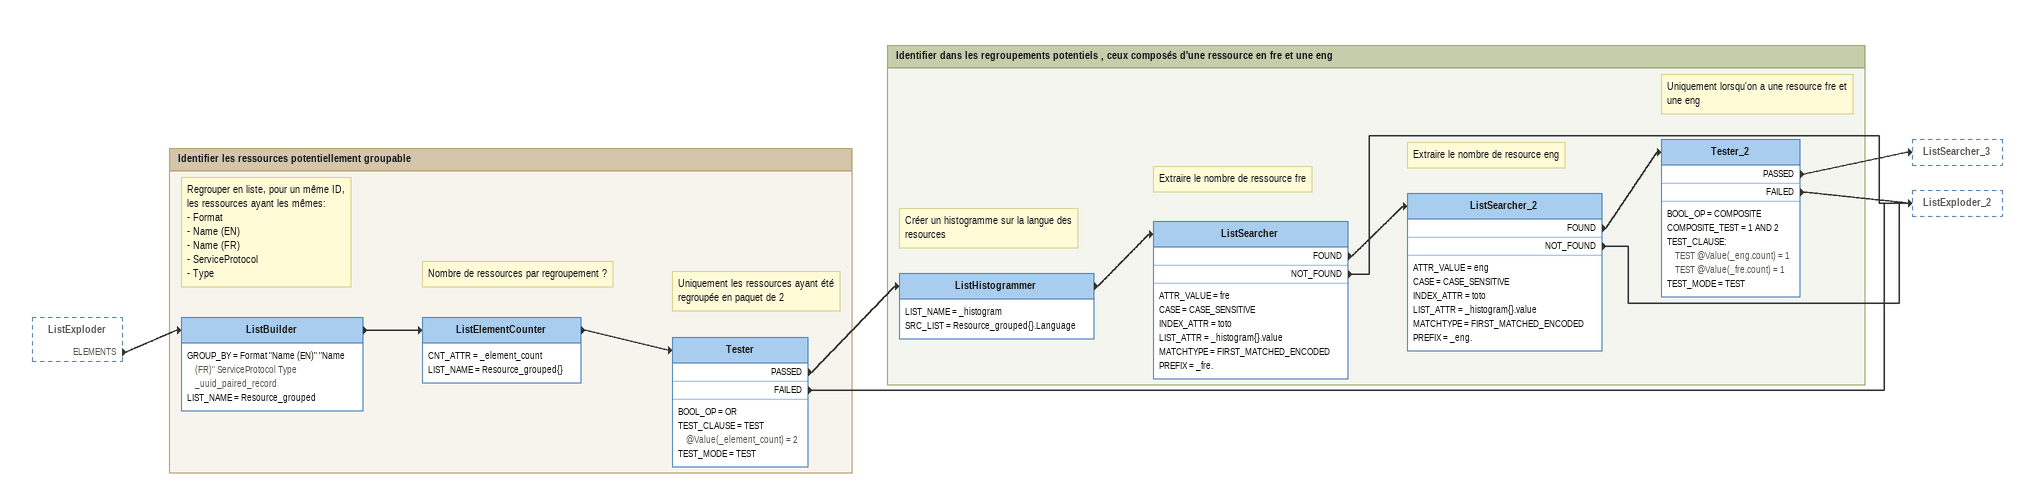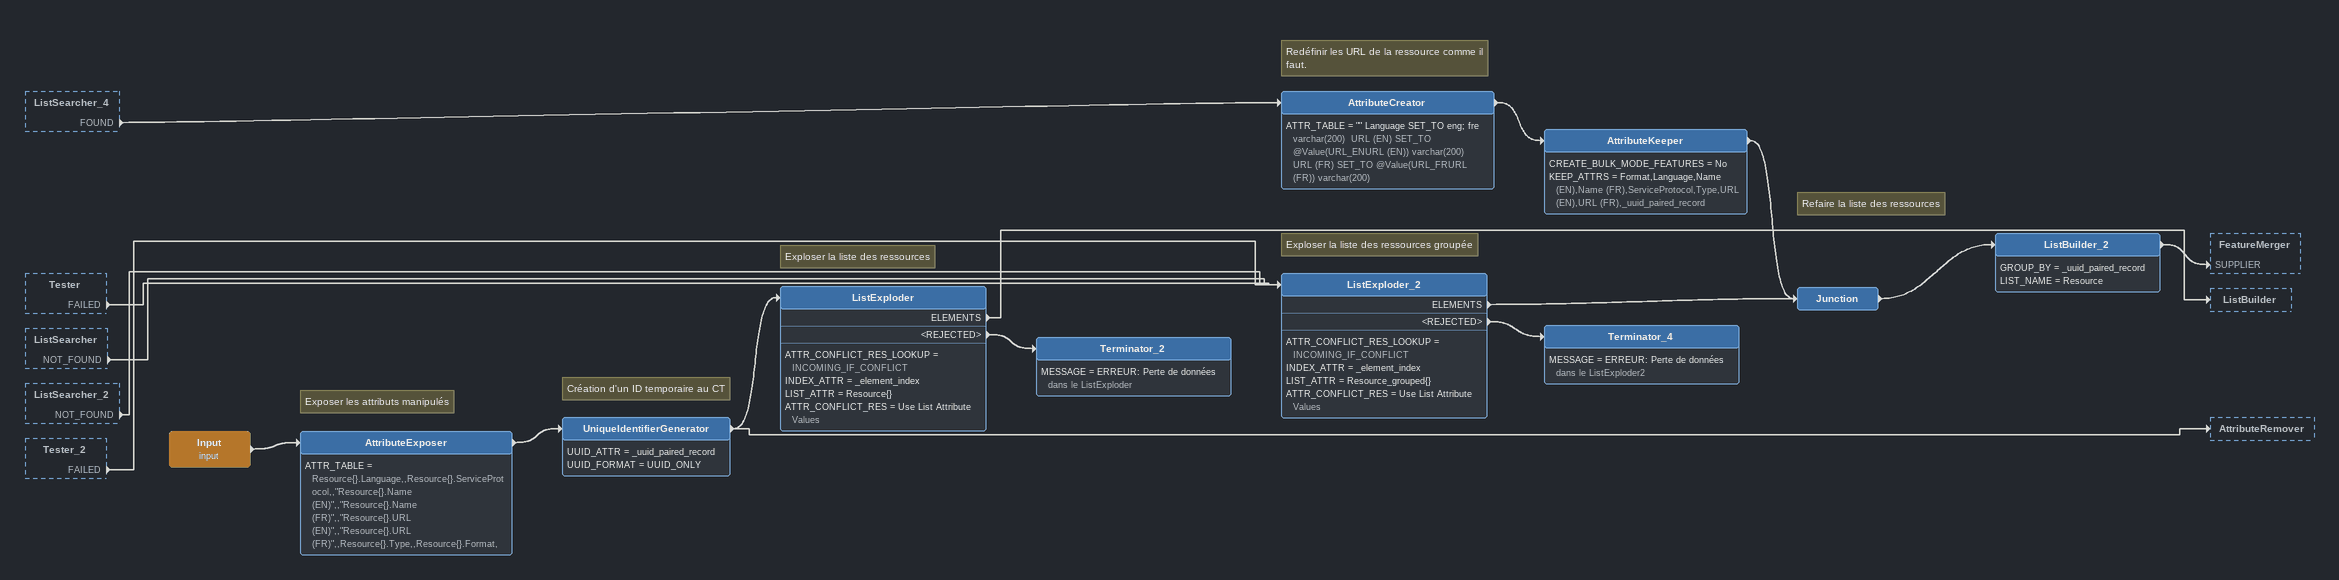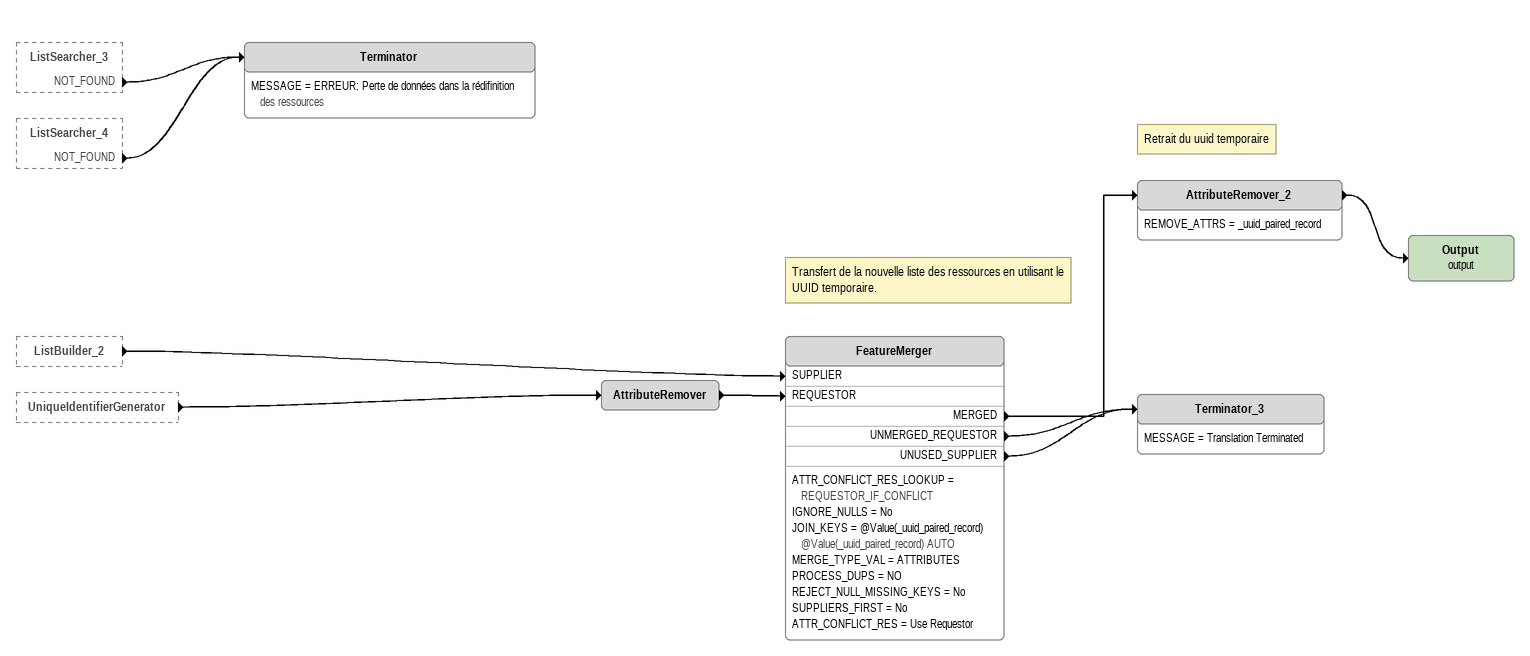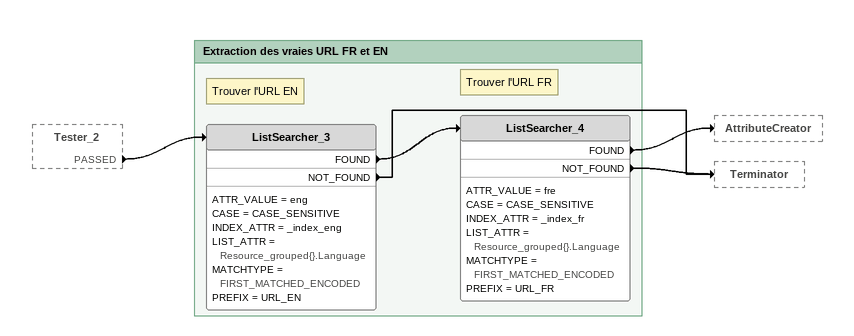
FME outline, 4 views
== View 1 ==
ListExploder [outside]
    ELEMENTS -> ListBuilder

Bookmark: Identifier les ressources potentiellement groupable
Note: Regrouper en liste, pour un même ID, / les ressources ayant les mêmes: / - Format / - Name (EN) / - Name (FR) / - ServiceProtocol / - Type
ListBuilder
    GROUP_BY = Format "Name (EN)" "Name (FR)" ServiceProtocol Type _uuid_paired_record
    LIST_NAME = Resource_grouped
    -> ListElementCounter
Note: Nombre de ressources par regroupement ?
ListElementCounter
    CNT_ATTR = _element_count
    LIST_NAME = Resource_grouped{}
    -> Tester
Note: Uniquement les ressources ayant été regroupée en paquet de 2
Tester
    BOOL_OP = OR
    TEST_CLAUSE = TEST @Value(_element_count) = 2
    TEST_MODE = TEST
    PASSED -> ListHistogrammer
    FAILED -> ListExploder_2

Bookmark: Identifier dans les regroupements potentiels , ceux composés d'une ressource en fre et une eng
Note: Créer un histogramme sur la langue des resources
ListHistogrammer
    LIST_NAME = _histogram
    SRC_LIST = Resource_grouped{}.Language
    -> ListSearcher
Note: Extraire le nombre de ressource fre
ListSearcher
    ATTR_VALUE = fre
    CASE = CASE_SENSITIVE
    INDEX_ATTR = toto
    LIST_ATTR = _histogram{}.value
    MATCHTYPE = FIRST_MATCHED_ENCODED
    PREFIX = _fre.
    FOUND -> ListSearcher_2
    NOT_FOUND -> ListExploder_2
Note: Extraire le nombre de resource eng
ListSearcher_2
    ATTR_VALUE = eng
    CASE = CASE_SENSITIVE
    INDEX_ATTR = toto
    LIST_ATTR = _histogram{}.value
    MATCHTYPE = FIRST_MATCHED_ENCODED
    PREFIX = _eng.
    FOUND -> Tester_2
    NOT_FOUND -> ListExploder_2
Note: Uniquement lorsqu'on a une resource fre et une eng
Tester_2
    BOOL_OP = COMPOSITE
    COMPOSITE_TEST = 1 AND 2
    TEST_CLAUSE:
      TEST @Value(_eng.count) = 1
      TEST @Value(_fre.count) = 1
    TEST_MODE = TEST
    PASSED -> ListSearcher_3
    FAILED -> ListExploder_2

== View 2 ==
ListSearcher_4 [outside]
    FOUND -> AttributeCreator
Tester [outside]
    FAILED -> ListExploder_2
ListSearcher [outside]
    NOT_FOUND -> ListExploder_2
ListSearcher_2 [outside]
    NOT_FOUND -> ListExploder_2
Tester_2 [outside]
    FAILED -> ListExploder_2
Input (input)
    -> AttributeExposer
Note: Exposer les attributs manipulés
AttributeExposer
    ATTR_TABLE = Resource{}.Language,,Resource{}.ServiceProtocol,,"Resource{}.Name (EN)",,"Resource{}.Name (FR)",,"Resource{}.URL (EN)",,"Resource{}.URL (FR)",,Resource{}.Type,,Resource{}.Format,
    -> UniqueIdentifierGenerator
Note: Création d'un ID temporaire au CT
UniqueIdentifierGenerator
    UUID_ATTR = _uuid_paired_record
    UUID_FORMAT = UUID_ONLY
    -> ListExploder
    -> AttributeRemover
Note: Exploser la liste des ressources
ListExploder
    ATTR_CONFLICT_RES_LOOKUP = INCOMING_IF_CONFLICT
    INDEX_ATTR = _element_index
    LIST_ATTR = Resource{}
    ATTR_CONFLICT_RES = Use List Attribute Values
    ELEMENTS -> ListBuilder
    <REJECTED> -> Terminator_2
Note: Redéfinir les URL de la ressource comme il faut.
AttributeCreator
    ATTR_TABLE = "" Language SET_TO eng; fre varchar(200)  URL (EN) SET_TO @Value(URL_ENURL (EN)) varchar(200)  URL (FR) SET_TO @Value(URL_FRURL (FR)) varchar(200)
    -> AttributeKeeper
AttributeKeeper
    CREATE_BULK_MODE_FEATURES = No
    KEEP_ATTRS = Format,Language,Name (EN),Name (FR),ServiceProtocol,Type,URL (EN),URL (FR),_uuid_paired_record
    -> Junction
Note: Exploser la liste des ressources groupée
ListExploder_2
    ATTR_CONFLICT_RES_LOOKUP = INCOMING_IF_CONFLICT
    INDEX_ATTR = _element_index
    LIST_ATTR = Resource_grouped{}
    ATTR_CONFLICT_RES = Use List Attribute Values
    ELEMENTS -> Junction
    <REJECTED> -> Terminator_4
Junction
    -> ListBuilder_2
Note: Refaire la liste des ressources
ListBuilder_2
    GROUP_BY = _uuid_paired_record
    LIST_NAME = Resource
    -> FeatureMerger [SUPPLIER]
Terminator_4
    MESSAGE = ERREUR: Perte de données dans le ListExploder2
Terminator_2
    MESSAGE = ERREUR: Perte de données dans le ListExploder

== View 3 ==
ListSearcher_3 [outside]
    NOT_FOUND -> Terminator
ListSearcher_4 [outside]
    NOT_FOUND -> Terminator
ListBuilder_2 [outside]
    -> FeatureMerger [SUPPLIER]
UniqueIdentifierGenerator [outside]
    -> AttributeRemover
Terminator
    MESSAGE = ERREUR: Perte de données dans la rédifinition des ressources
AttributeRemover
    -> FeatureMerger [REQUESTOR]
Note: Transfert de la nouvelle liste des ressources en utilisant le UUID temporaire.
FeatureMerger
    ATTR_CONFLICT_RES_LOOKUP = REQUESTOR_IF_CONFLICT
    IGNORE_NULLS = No
    JOIN_KEYS = @Value(_uuid_paired_record) @Value(_uuid_paired_record) AUTO
    MERGE_TYPE_VAL = ATTRIBUTES
    PROCESS_DUPS = NO
    REJECT_NULL_MISSING_KEYS = No
    SUPPLIERS_FIRST = No
    ATTR_CONFLICT_RES = Use Requestor
    MERGED -> AttributeRemover_2
    UNMERGED_REQUESTOR -> Terminator_3
    UNUSED_SUPPLIER -> Terminator_3
Note: Retrait du uuid temporaire
AttributeRemover_2
    REMOVE_ATTRS = _uuid_paired_record
    -> Output (output)
Output (output)
Terminator_3
    MESSAGE = Translation Terminated

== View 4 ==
Tester_2 [outside]
    PASSED -> ListSearcher_3

Bookmark: Extraction des vraies URL FR et EN
Note: Trouver l'URL EN
ListSearcher_3
    ATTR_VALUE = eng
    CASE = CASE_SENSITIVE
    INDEX_ATTR = _index_eng
    LIST_ATTR = Resource_grouped{}.Language
    MATCHTYPE = FIRST_MATCHED_ENCODED
    PREFIX = URL_EN
    FOUND -> ListSearcher_4
    NOT_FOUND -> Terminator
Note: Trouver l'URL FR
ListSearcher_4
    ATTR_VALUE = fre
    CASE = CASE_SENSITIVE
    INDEX_ATTR = _index_fr
    LIST_ATTR = Resource_grouped{}.Language
    MATCHTYPE = FIRST_MATCHED_ENCODED
    PREFIX = URL_FR
    FOUND -> AttributeCreator
    NOT_FOUND -> Terminator
